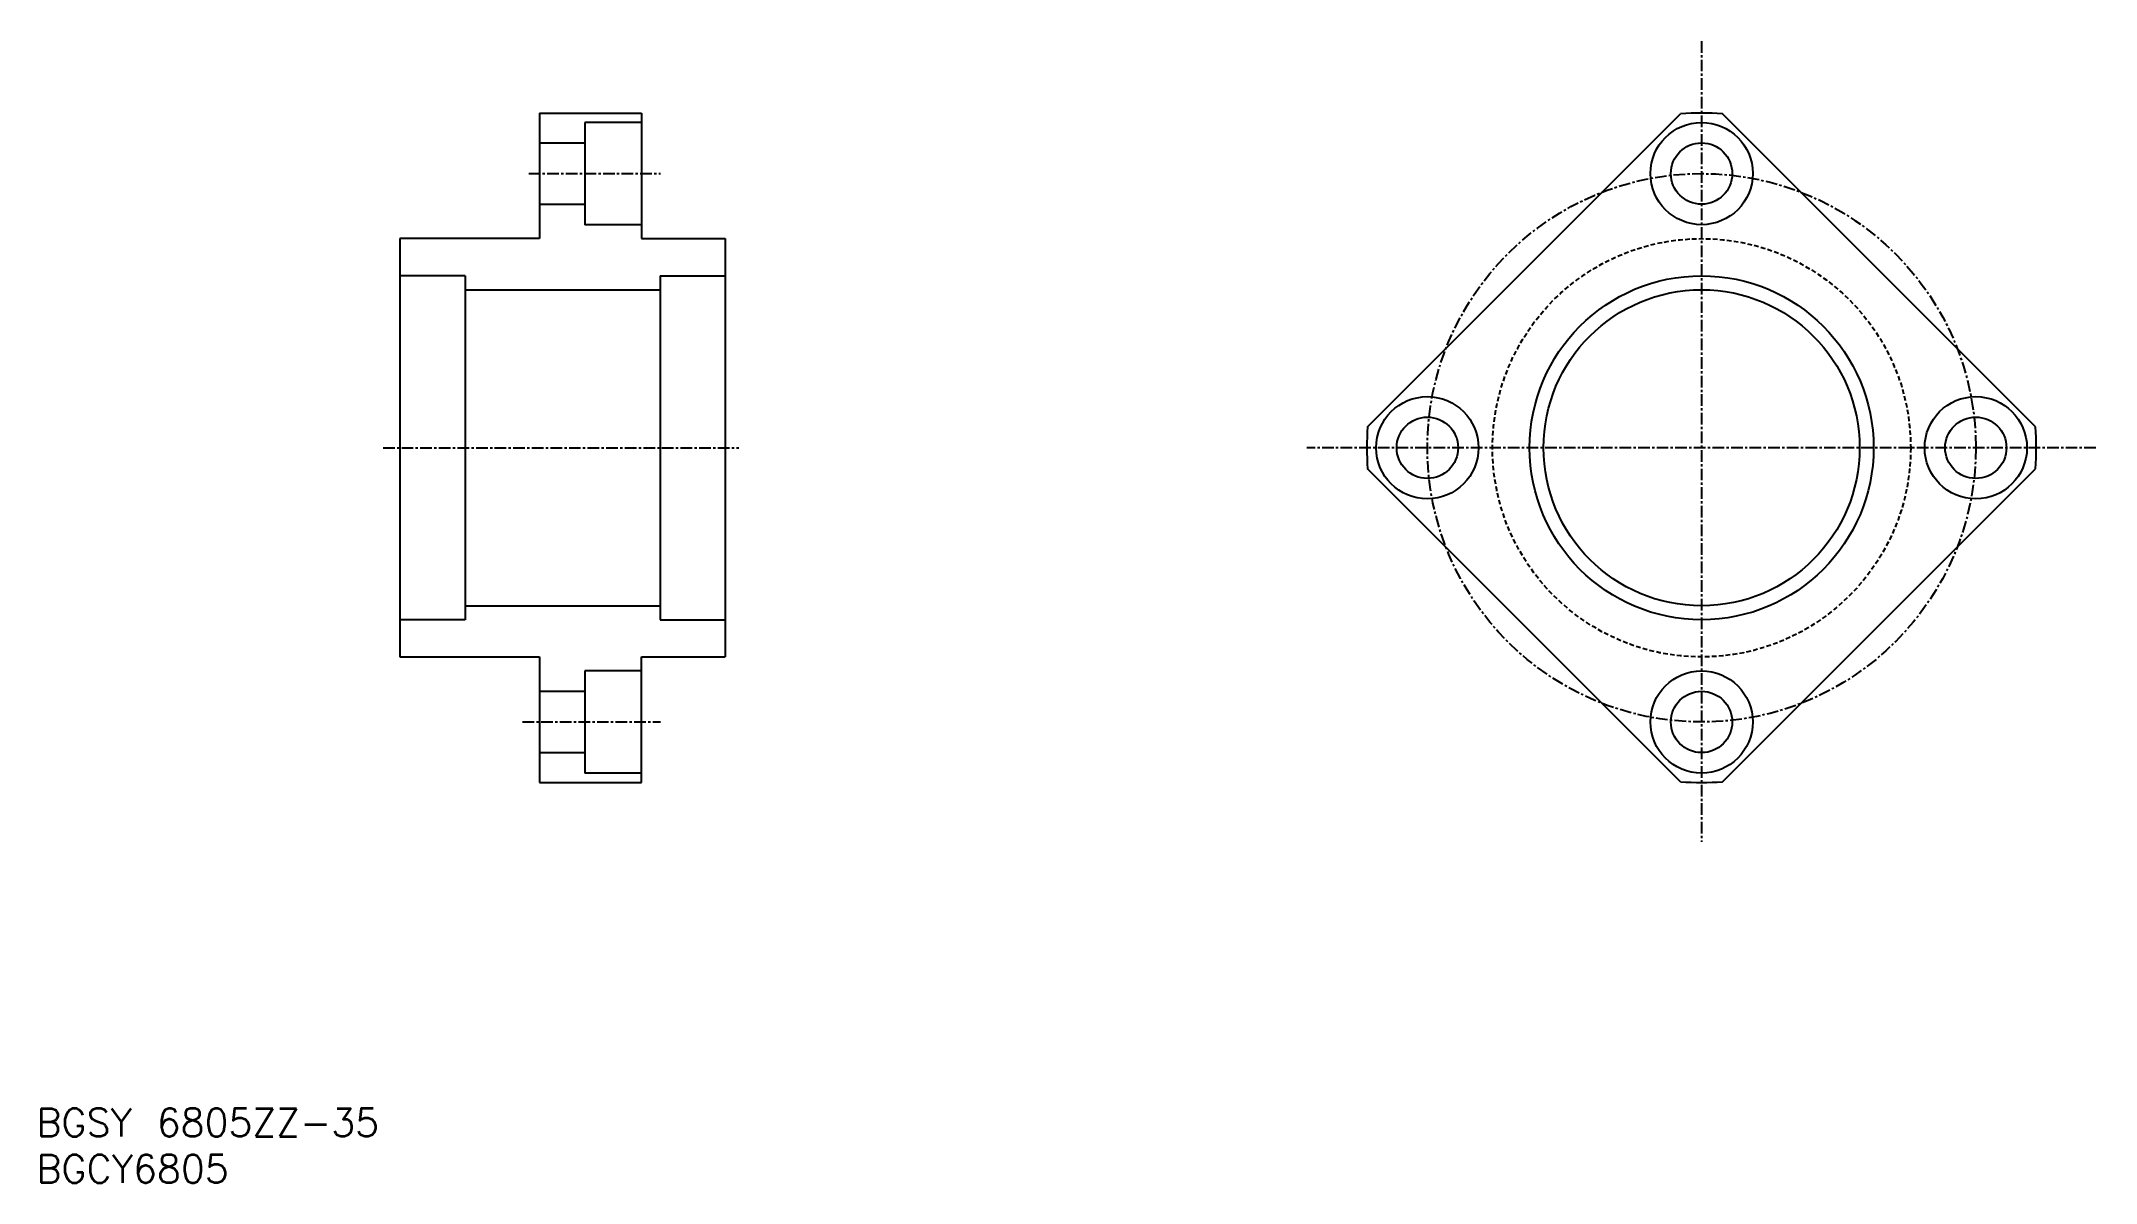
# Model space of a CAD drawing. Extents: x 45 to 266, y 37 to 160.
import ezdxf
from ezdxf.enums import TextEntityAlignment as Align

# ---------------------------------------------------------------- set-up
doc = ezdxf.new("R2010")
doc.units = 0
doc.linetypes.add('CENTER', pattern=[2, 1.25, -0.25, 0.25, -0.25])
doc.linetypes.add('DASHED', pattern=[0.75, 0.5, -0.25])
doc.layers.get('0').update_dxf_attribs({"linetype": 'CONTINUOUS'})
doc.layers.add('CENTER', color=1, linetype='CENTER')
doc.styles.get("Standard").update_dxf_attribs({"font": 'txt.shx', "bigfont": 'extfont.shx'})

msp = doc.modelspace()

# ---------------------------------------------------------------- linework, layer by layer
at = {"color": 7, "linetype": 'CONTINUOUS'}
for p, q in [((98.9, 152.38), (109.9, 152.38)), ((98.9, 152.38), (98.9, 138.88)), ((103.8, 151.38), (103.8, 140.38)), ((109.9, 151.38), (103.8, 151.38)), ((109.9, 152.38), (109.9, 138.88)), ((188, 118.64), (221.67, 152.31)), ((259.86, 118.64), (226.18, 152.31)), ((98.9, 149.18), (103.8, 149.18)), ((98.9, 142.58), (103.8, 142.58)), ((109.9, 140.38), (103.8, 140.38)), ((83.9, 138.88), (83.9, 93.88)), ((98.9, 138.88), (83.9, 138.88)), ((109.9, 138.88), (118.9, 138.88)), ((118.9, 138.88), (118.9, 93.88)), ((90.9, 134.88), (83.9, 134.88)), ((90.9, 134.88), (90.9, 97.88)), ((111.9, 134.88), (118.9, 134.88)), ((111.9, 134.88), (111.9, 97.88)), ((90.9, 133.38), (111.9, 133.38)), ((221.67, 80.45), (188, 114.13)), ((226.18, 80.45), (259.86, 114.13)), ((90.9, 97.88), (83.9, 97.88)), ((90.9, 99.38), (111.9, 99.38)), ((111.9, 97.88), (118.9, 97.88)), ((83.9, 93.88), (98.9, 93.88)), ((98.9, 93.88), (98.9, 80.38)), ((109.9, 80.38), (109.9, 93.88)), ((109.9, 93.88), (118.9, 93.88)), ((103.8, 92.38), (103.8, 81.38)), ((109.9, 92.38), (103.8, 92.38)), ((98.9, 90.18), (103.8, 90.18)), ((98.9, 83.58), (103.8, 83.58)), ((98.9, 80.38), (109.9, 80.38)), ((109.9, 81.38), (103.8, 81.38))]:
    msp.add_line(p, q, dxfattribs=at)
for centre, radius in [((223.93, 145.88), 5.5), ((223.93, 145.88), 3.3), ((223.93, 116.38), 18.5), ((223.93, 116.38), 17), ((194.43, 116.38), 5.5), ((253.43, 116.38), 5.5), ((194.43, 116.38), 3.3), ((253.43, 116.38), 3.3), ((223.93, 86.88), 5.5), ((223.93, 86.88), 3.3)]:
    msp.add_circle(centre, radius, dxfattribs=at)
at = {"color": 3, "linetype": 'DASHED'}
msp.add_circle((223.93, 116.38), 22.5, dxfattribs=at)
at = {"color": 7, "linetype": 'CONTINUOUS'}
for start, end in [(86.4096, 93.5904), (176.4096, 183.5904), (356.4096, 3.5904), (266.4096, 273.5904)]:
    msp.add_arc((223.93, 116.38), 36, start, end, dxfattribs=at)
at = {"layer": 'CENTER', "color": 1, "linetype": 'CENTER'}
for p, q in [((223.93, 160.13), (223.93, 73.99)), ((97.75, 145.88), (111.94, 145.88)), ((82.09, 116.38), (120.35, 116.38)), ((266.35, 116.38), (181.45, 116.38)), ((97.1, 86.88), (111.94, 86.88))]:
    msp.add_line(p, q, dxfattribs=at)
msp.add_circle((223.93, 116.38), 29.5, dxfattribs=at)

# ---------------------------------------------------------------- texts
at = {"color": 7, "linetype": 'CONTINUOUS'}
for s, p in [('BGSY 6805ZZ-35', (44.78, 43.8)), ('BGCY6805', (44.78, 38.8))]:
    msp.add_text(s, height=3, dxfattribs=at).set_placement(p, align=Align.MIDDLE_LEFT)

doc.saveas('drawing.dxf')
